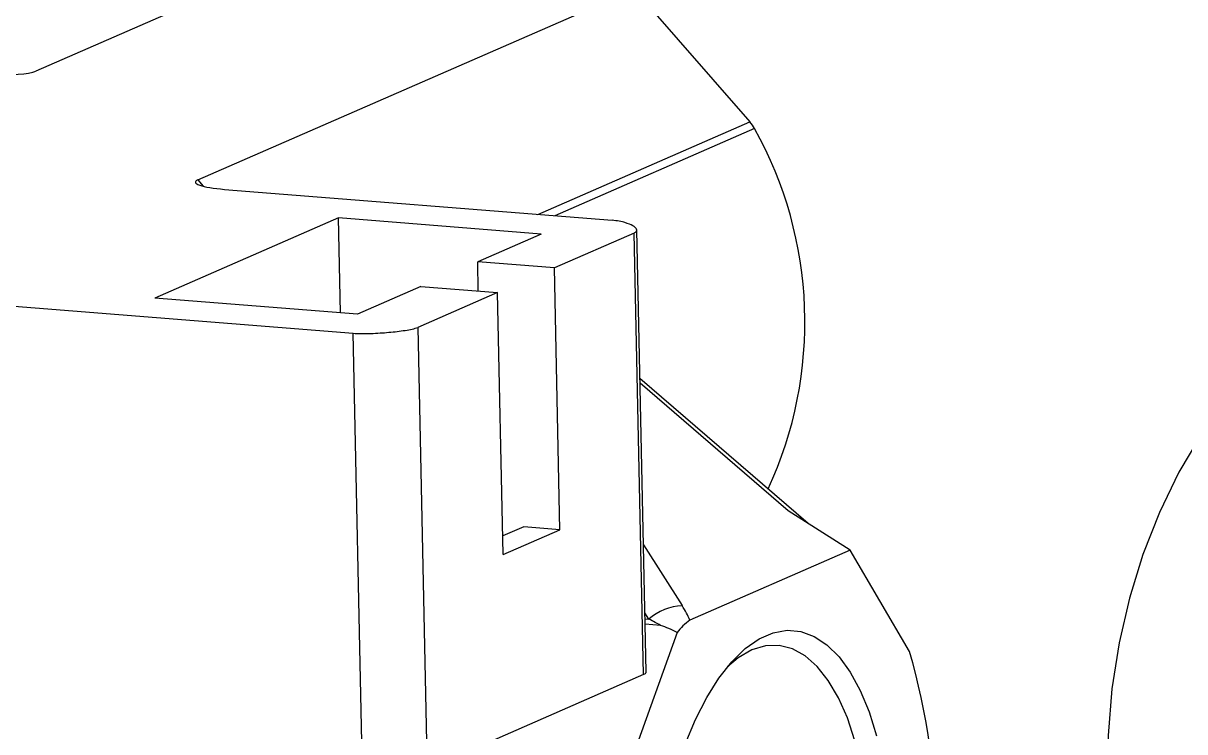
# Model space of a CAD drawing. Header units: millimetres. Extents: x 0 to 279, y 0 to 216.
# Drawn here: x 79.71 to 108.52, y 144.44 to 162.03 of the extents above; entities that cross this region are included whole.
import ezdxf

# ---------------------------------------------------------------- set-up
doc = ezdxf.new("R2010")
doc.units = ezdxf.units.MM

msp = doc.modelspace()

# ---------------------------------------------------------------- linework, layer by layer
at = {"color": 7, "linetype": 'Continuous', "lineweight": 25}
for p, q in [((86.239, 163.553), (80.017, 160.834)), ((84.034, 158.137), (94.858, 162.865)), ((94.858, 162.865), (97.731, 159.579)), ((84.698, 157.902), (94.312, 157.135)), ((87.526, 157.194), (82.967, 155.203)), ((92.553, 156.793), (87.526, 157.194)), ((87.576, 154.836), (87.526, 157.194)), ((92.553, 156.793), (90.978, 156.105)), ((94.861, 156.818), (92.881, 155.954)), ((95.093, 145.857), (94.861, 156.818)), ((95.158, 145.928), (94.925, 156.89)), ((68.64, 155.864), (87.888, 154.329)), ((92.881, 155.954), (90.978, 156.105)), ((90.993, 155.377), (90.978, 156.105)), ((93.019, 149.455), (92.881, 155.954)), ((89.57, 155.49), (87.995, 154.802)), ((91.473, 155.338), (89.493, 154.473)), ((89.57, 155.49), (91.473, 155.338)), ((91.611, 148.84), (91.473, 155.338)), ((87.995, 154.802), (82.967, 155.203)), ((89.493, 154.473), (89.725, 143.512)), ((88.12, 143.367), (87.888, 154.329)), ((99.177, 149.605), (95.003, 153.209)), ((100.217, 148.948), (98.679, 149.92)), ((92.121, 149.526), (91.601, 149.299)), ((93.019, 149.455), (92.121, 149.526)), ((91.611, 148.84), (93.019, 149.455)), ((100.217, 148.948), (96.241, 147.211)), ((101.691, 146.432), (100.217, 148.948)), ((95.923, 146.907), (94.652, 143.356)), ((95.093, 145.857), (89.725, 143.512))]:
    msp.add_line(p, q, dxfattribs=at)
at = {"color": 8, "linetype": 'Continuous', "lineweight": 25}
for p, q in [((92.473, 157.282), (97.731, 159.579)), ((97.847, 159.411), (92.895, 157.248)), ((84.034, 158.137), (84.173, 157.978)), ((98.679, 149.92), (95.006, 153.091)), ((95.091, 149.079), (96.048, 147.569)), ((95.224, 147.237), (95.127, 147.391)), ((95.13, 147.244), (95.224, 147.237)), ((95.51, 147.079), (95.133, 147.109))]:
    msp.add_line(p, q, dxfattribs=at)
at = {"color": 7, "linetype": 'Continuous', "lineweight": 25, "flags": 128}
for points in [[(108.927, 151.827), (108.371, 150.879), (107.887, 149.88), (107.477, 148.838), (107.142, 147.756), (106.886, 146.643), (106.709, 145.503), (106.612, 144.344), (106.596, 143.172)], [(96.122, 144.128), (96.377, 144.74), (96.658, 145.291), (96.96, 145.773), (97.281, 146.179), (97.615, 146.505), (97.957, 146.745), (98.304, 146.896), (98.651, 146.957), (98.992, 146.927), (99.323, 146.805), (99.641, 146.594), (99.94, 146.297), (100.216, 145.917), (100.466, 145.46), (100.686, 144.931), (100.874, 144.339)], [(100.336, 144.212), (100.147, 144.781), (99.925, 145.283), (99.674, 145.712), (99.398, 146.06), (99.099, 146.324), (98.784, 146.498), (98.455, 146.581), (98.119, 146.571), (97.78, 146.469), (97.442, 146.276), (97.173, 146.053)]]:
    msp.add_lwpolyline(points, dxfattribs=at)
at = {"color": 7, "linetype": 'Continuous', "lineweight": 25}
for centre, radius, start, end in [((97.056, 158.989), 0.896, 28.0958, 41.1224), ((89.222, 154.609), 9.872, 335.1782, 29.1094), ((96.128, 146.183), 1.388, 93.2896, 130.6121), ((83.732, 141.354), 18.663, 346.9329, 15.7863)]:
    msp.add_arc(centre, radius, start, end, dxfattribs=at)
for centre, major_axis, ratio, start_param, end_param in [((79.081, 160.95), (1.003, -0.053), 0.187801, 4.572308, 5.924998), ((85.05, 158.056), (1.075, -0.027), 0.159741, 2.811998, 4.382795), ((95.114, 147.876), (-1.156, 1.225), 0.324143, 3.870644, 4.17382), ((94.618, 147.363), (1.098, -0.466), 0.117648, 0.674552, 1.037096)]:
    msp.add_ellipse(centre, major_axis=major_axis, ratio=ratio, start_param=start_param, end_param=end_param, dxfattribs=at)
for points, knots in [([(94.861, 156.818), (94.885, 156.834), (94.932, 156.864), (94.924, 156.926), (94.844, 157), (94.68, 157.066), (94.5, 157.113), (94.375, 157.128), (94.312, 157.135)], [0, 0, 0, 0, 0.125236, 0.250451, 0.500083, 0.749392, 0.874865, 1, 1, 1, 1]), ([(87.888, 154.329), (87.96, 154.325), (88.104, 154.319), (88.409, 154.327), (88.779, 154.35), (89.12, 154.391), (89.366, 154.432), (89.451, 154.46), (89.493, 154.473)], [0, 0, 0, 0, 0.125236, 0.250451, 0.500083, 0.749392, 0.874865, 1, 1, 1, 1]), ([(95.923, 146.907), (95.791, 146.97), (95.657, 147.033), (95.512, 147.079), (95.51, 147.079)], [0, 0, 0, 0, 0.989513, 1, 1, 1, 1]), ([(96.241, 147.211), (96.183, 147.166), (96.075, 147.081), (95.972, 146.962), (95.923, 146.907)], [0, 0, 0, 0, 0.530703, 1, 1, 1, 1]), ([(95.152, 145.928), (95.154, 145.92), (95.158, 145.896), (95.119, 145.872), (95.093, 145.857)], [0, 0, 0, 0, 0.3599721, 1, 1, 1, 1])]:
    msp.add_open_spline(points, degree=3, knots=knots, dxfattribs=at)

doc.saveas('drawing.dxf')
